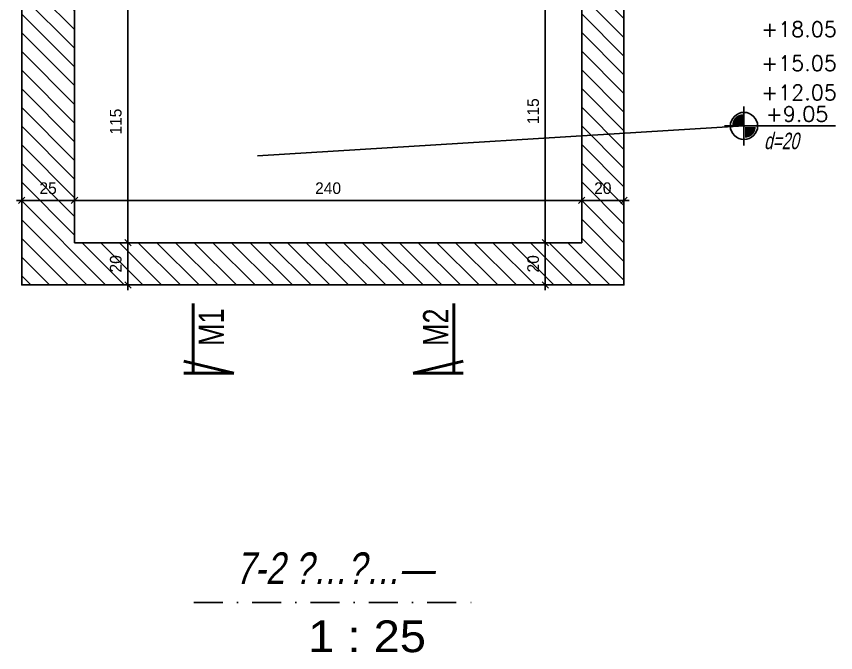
# Model space of a CAD drawing. Header units: inches. Extents: x -5298 to 11252, y 8210 to 22495.
# Drawn here: x 10037.1 to 10424.8, y 11489.6 to 11790.5 of the extents above; entities that cross this region are included whole.
import ezdxf
from ezdxf.enums import TextEntityAlignment as Align

# ---------------------------------------------------------------- set-up
doc = ezdxf.new("R2010")
doc.units = ezdxf.units.IN
doc.header["$LTSCALE"] = 55
doc.header["$MEASUREMENT"] = 0
doc.linetypes.add('DASHDOT2', pattern=[0.5, 0.25, -0.125, 0, -0.125])
doc.linetypes.add('DASHED2', pattern=[0.375, 0.25, -0.125])
doc.layers.get('Defpoints').update_dxf_attribs({"color": 40})
for name, color, linetype in [('BEAM', 3, 'Continuous'), ('D7', 2, 'Continuous'), ('dim-50-v', 2, 'Continuous'), ('ENG_beton nifsak', 4, 'Continuous'), ('ENG_beton ole', 3, 'DASHED2'), ('ENG_level', 1, 'DASHDOT2'), ('HATCH', 8, 'Continuous'), ('otm', 3, 'Continuous')]:
    doc.layers.add(name, color=color, linetype=linetype)
doc.layers.add('W', color=1, linetype='Continuous', lineweight=50)
doc.styles.add('AA', font='hebtxt', dxfattribs={"width": 0.8, "oblique": 8})
doc.styles.add('AD', font='oron')
doc.styles.add('HEBREW', font='hebtxt-weld.shx', dxfattribs={"width": 0.8, "oblique": 12})
doc.styles.add('HEBTXT', font='hebtxt-weld.shx')
doc.styles.add('ROMANS', font='romans')
doc.dimstyles.new('25', dxfattribs={"dimtxt": 5.5, "dimasz": 3, "dimexe": 3, "dimexo": 6, "dimgap": 3, "dimtad": 1, "dimdec": 0, "dimrnd": 0.5, "dimdsep": 46, "dimtxsty": 'HEBTXT', "dimblk1": 'OBLIQUE', "dimblk2": 'OBLIQUE', "dimsah": 1, "dimcen": 1, "dimdle": 2.5, "dimclre": 9, "dimclrt": 3, "dimadec": 0, "dimazin": 0, "dimtfac": 1, "dimtdec": 0, "dimtix": 1, "dimtmove": 2, "dimatfit": 3, "dimldrblk": 'OBLIQUE', "dimfxl": 1, "dimtolj": 1, "dimarcsym": 0})

# ---------------------------------------------------------------- blocks, each defined once
blk = doc.blocks.new('_OBLIQUE')
at = {"color": 0, "linetype": 'ByBlock'}
blk.add_line((-0.5, -0.5), (0.5, 0.5), dxfattribs=at)
blk = doc.blocks.new('*D256')
at = {"layer": 'Defpoints', "color": 0, "linetype": 'Continuous', "transparency": 16777216}
for p in [(10324.61, 11703.49), (10304.61, 11683.49), (10324.61, 11683.49, 0)]:
    blk.add_point(p, dxfattribs=at)
at = {"layer": 'dim-50-v', "color": 0, "linetype": 'Continuous', "lineweight": -2, "transparency": 16777216}
blk.add_line((10302.11, 11703.49), (10327.11, 11703.49), dxfattribs=at)
at = {"layer": 'dim-50-v', "color": 9, "linetype": 'Continuous', "lineweight": -2, "transparency": 16777216}
for p, q in [((10304.61, 11689.49), (10304.61, 11706.49)), ((10324.61, 11689.49), (10324.61, 11706.49))]:
    blk.add_line(p, q, dxfattribs=at)
at = {"layer": 'dim-50-v', "color": 0, "linetype": 'Continuous', "lineweight": -2, "transparency": 16777216, "xscale": 3, "yscale": 3, "zscale": 3, "rotation": 180}
blk.add_blockref('_OBLIQUE', (10304.61, 11703.49), dxfattribs=at)
at = {"layer": 'dim-50-v', "color": 0, "linetype": 'Continuous', "lineweight": -2, "transparency": 16777216, "xscale": 3, "yscale": 3, "zscale": 3}
blk.add_blockref('_OBLIQUE', (10324.61, 11703.49), dxfattribs=at)
at = {"layer": 'dim-50-v', "color": 3, "linetype": 'Continuous', "transparency": 16777216, "insert": (10314.61, 11709.24), "char_height": 5.5, "attachment_point": 5, "style": 'HEBTXT'}
blk.add_mtext('\\A1;20', dxfattribs=at)
blk = doc.blocks.new('*D257')
at = {"layer": 'Defpoints', "color": 0, "linetype": 'Continuous', "transparency": 16777216}
for p in [(10304.61, 11703.49), (10064.61, 11683.5, 0), (10304.61, 11683.49, 0)]:
    blk.add_point(p, dxfattribs=at)
at = {"layer": 'dim-50-v', "color": 0, "linetype": 'Continuous', "lineweight": -2, "transparency": 16777216}
blk.add_line((10062.11, 11703.49), (10307.11, 11703.49), dxfattribs=at)
at = {"layer": 'dim-50-v', "color": 9, "linetype": 'Continuous', "lineweight": -2, "transparency": 16777216}
for p, q in [((10064.61, 11689.5), (10064.61, 11706.49)), ((10304.61, 11689.49), (10304.61, 11706.49))]:
    blk.add_line(p, q, dxfattribs=at)
at = {"layer": 'dim-50-v', "color": 0, "linetype": 'Continuous', "lineweight": -2, "transparency": 16777216, "xscale": 3, "yscale": 3, "zscale": 3, "rotation": 180}
blk.add_blockref('_OBLIQUE', (10064.61, 11703.49), dxfattribs=at)
at = {"layer": 'dim-50-v', "color": 0, "linetype": 'Continuous', "lineweight": -2, "transparency": 16777216, "xscale": 3, "yscale": 3, "zscale": 3}
blk.add_blockref('_OBLIQUE', (10304.61, 11703.49), dxfattribs=at)
at = {"layer": 'dim-50-v', "color": 3, "linetype": 'Continuous', "transparency": 16777216, "insert": (10184.61, 11709.24), "char_height": 5.5, "attachment_point": 5, "style": 'HEBTXT'}
blk.add_mtext('\\A1;240', dxfattribs=at)
blk = doc.blocks.new('*D260')
at = {"layer": 'Defpoints', "color": 0, "linetype": 'Continuous', "transparency": 16777216}
for p in [(10287.4, 11797.99, 0), (10287.4, 11683.5), (10300.32, 11683.5, 0)]:
    blk.add_point(p, dxfattribs=at)
at = {"layer": 'dim-50-v', "color": 0, "linetype": 'Continuous', "lineweight": -2, "transparency": 16777216}
blk.add_line((10287.4, 11800.49), (10287.4, 11681), dxfattribs=at)
at = {"layer": 'dim-50-v', "color": 9, "linetype": 'Continuous', "lineweight": -2, "transparency": 16777216}
for p, q in [((10293.4, 11797.99), (10290.4, 11797.99)), ((10294.32, 11683.5), (10284.4, 11683.5))]:
    blk.add_line(p, q, dxfattribs=at)
at = {"layer": 'dim-50-v', "color": 0, "linetype": 'Continuous', "lineweight": -2, "transparency": 16777216, "xscale": 3, "yscale": 3, "zscale": 3}
for p, rotation in [((10287.4, 11797.99), 90), ((10287.4, 11683.5), 270)]:
    blk.add_blockref('_OBLIQUE', p, dxfattribs=dict(at, rotation=rotation))
at = {"layer": 'dim-50-v', "color": 3, "linetype": 'Continuous', "transparency": 16777216, "insert": (10281.65, 11745.64), "char_height": 5.5, "attachment_point": 5, "rotation": 90, "style": 'HEBTXT'}
blk.add_mtext('\\A1;115', dxfattribs=at)
blk = doc.blocks.new('*D263')
at = {"layer": 'Defpoints', "color": 0, "linetype": 'Continuous', "transparency": 16777216}
for p in [(10089.9, 11797.99, 0), (10089.9, 11683.5), (10102.82, 11683.5, 0)]:
    blk.add_point(p, dxfattribs=at)
at = {"layer": 'dim-50-v', "color": 0, "linetype": 'Continuous', "lineweight": -2, "transparency": 16777216}
blk.add_line((10089.9, 11800.49), (10089.9, 11681), dxfattribs=at)
at = {"layer": 'dim-50-v', "color": 9, "linetype": 'Continuous', "lineweight": -2, "transparency": 16777216}
for p, q in [((10095.9, 11797.99), (10092.9, 11797.99)), ((10096.82, 11683.5), (10086.9, 11683.5))]:
    blk.add_line(p, q, dxfattribs=at)
at = {"layer": 'dim-50-v', "color": 0, "linetype": 'Continuous', "lineweight": -2, "transparency": 16777216, "xscale": 3, "yscale": 3, "zscale": 3}
for p, rotation in [((10089.9, 11797.99), 90), ((10089.9, 11683.5), 270)]:
    blk.add_blockref('_OBLIQUE', p, dxfattribs=dict(at, rotation=rotation))
at = {"layer": 'dim-50-v', "color": 3, "linetype": 'Continuous', "transparency": 16777216, "insert": (10084.15, 11740.74), "char_height": 5.5, "attachment_point": 5, "rotation": 90, "style": 'HEBTXT'}
blk.add_mtext('\\A1;115', dxfattribs=at)
blk = doc.blocks.new('*D269')
at = {"layer": 'Defpoints', "color": 0, "linetype": 'Continuous', "transparency": 16777216}
for p in [(10102.82, 11683.5, 0), (10089.9, 11663.49), (10089.9, 11663.49)]:
    blk.add_point(p, dxfattribs=at)
at = {"layer": 'dim-50-v', "color": 0, "linetype": 'Continuous', "lineweight": -2, "transparency": 16777216}
blk.add_line((10089.9, 11686), (10089.9, 11660.99), dxfattribs=at)
at = {"layer": 'dim-50-v', "color": 9, "linetype": 'Continuous', "lineweight": -2, "transparency": 16777216}
for p, q in [((10096.82, 11683.5), (10086.9, 11683.5)), ((10083.9, 11663.49), (10086.9, 11663.49))]:
    blk.add_line(p, q, dxfattribs=at)
at = {"layer": 'dim-50-v', "color": 0, "linetype": 'Continuous', "lineweight": -2, "transparency": 16777216, "xscale": 3, "yscale": 3, "zscale": 3}
for p, rotation in [((10089.9, 11683.5), 90), ((10089.9, 11663.49), 270)]:
    blk.add_blockref('_OBLIQUE', p, dxfattribs=dict(at, rotation=rotation))
at = {"layer": 'dim-50-v', "color": 3, "linetype": 'Continuous', "transparency": 16777216, "insert": (10084.15, 11673.49), "char_height": 5.5, "attachment_point": 5, "rotation": 90, "style": 'HEBTXT'}
blk.add_mtext('\\A1;20', dxfattribs=at)
blk = doc.blocks.new('*D271')
at = {"layer": 'Defpoints', "color": 0, "linetype": 'Continuous', "transparency": 16777216}
for p in [(10300.32, 11683.5, 0), (10287.4, 11663.49), (10288.53, 11663.49, 0)]:
    blk.add_point(p, dxfattribs=at)
at = {"layer": 'dim-50-v', "color": 0, "linetype": 'Continuous', "lineweight": -2, "transparency": 16777216}
blk.add_line((10287.4, 11686), (10287.4, 11660.99), dxfattribs=at)
at = {"layer": 'dim-50-v', "color": 9, "linetype": 'Continuous', "lineweight": -2, "transparency": 16777216}
for p, q in [((10294.32, 11683.5), (10284.4, 11683.5)), ((10282.53, 11663.49), (10284.4, 11663.49))]:
    blk.add_line(p, q, dxfattribs=at)
at = {"layer": 'dim-50-v', "color": 0, "linetype": 'Continuous', "lineweight": -2, "transparency": 16777216, "xscale": 3, "yscale": 3, "zscale": 3}
for p, rotation in [((10287.4, 11683.5), 90), ((10287.4, 11663.49), 270)]:
    blk.add_blockref('_OBLIQUE', p, dxfattribs=dict(at, rotation=rotation))
at = {"layer": 'dim-50-v', "color": 3, "linetype": 'Continuous', "transparency": 16777216, "insert": (10281.65, 11673.49), "char_height": 5.5, "attachment_point": 5, "rotation": 90, "style": 'HEBTXT'}
blk.add_mtext('\\A1;20', dxfattribs=at)
blk = doc.blocks.new('PL')
at = {"linetype": 'ByBlock'}
for p, q in [((0, -0.258), (0, 0.258)), ((-0.258, 0), (1.204, 0))]:
    blk.add_line(p, q, dxfattribs=at)
at = {"color": 4, "const_width": 0.14}
for points in [[(-0.014, 0.084, 0.414214), (-0.084, 0.014, 1)], [(0.014, -0.084, 0.414214), (0.084, -0.014, 1)]]:
    blk.add_lwpolyline(points, format="xyb", dxfattribs=at)
at = {"linetype": 'ByBlock'}
blk.add_circle((0, 0), 0.179, dxfattribs=at)
at = {"style": 'ROMANS'}
blk.add_attdef('LEVEL', text='', height=0.2, dxfattribs=at).set_placement((0.698, 0.157), align=Align.MIDDLE)
blk = doc.blocks.new('*D423')
at = {"layer": 'Defpoints', "color": 0, "linetype": 'Continuous', "transparency": 16777216}
for p in [(10039.61, 11705.01, 0), (10039.61, 11703.49), (10064.61, 11683.5, 0)]:
    blk.add_point(p, dxfattribs=at)
at = {"layer": 'dim-50-v', "color": 0, "linetype": 'Continuous', "lineweight": -2, "transparency": 16777216}
blk.add_line((10067.11, 11703.49), (10037.11, 11703.49), dxfattribs=at)
at = {"layer": 'dim-50-v', "color": 9, "linetype": 'Continuous', "lineweight": -2, "transparency": 16777216}
for p, q in [((10064.61, 11689.5), (10064.61, 11706.49)), ((10039.61, 11699.01), (10039.61, 11700.49))]:
    blk.add_line(p, q, dxfattribs=at)
at = {"layer": 'dim-50-v', "color": 0, "linetype": 'Continuous', "lineweight": -2, "transparency": 16777216, "xscale": 3, "yscale": 3, "zscale": 3, "rotation": 180}
blk.add_blockref('_OBLIQUE', (10039.61, 11703.49), dxfattribs=at)
at = {"layer": 'dim-50-v', "color": 0, "linetype": 'Continuous', "lineweight": -2, "transparency": 16777216, "xscale": 3, "yscale": 3, "zscale": 3}
blk.add_blockref('_OBLIQUE', (10064.61, 11703.49), dxfattribs=at)
at = {"layer": 'dim-50-v', "color": 3, "linetype": 'Continuous', "transparency": 16777216, "insert": (10052.11, 11709.24), "char_height": 5.5, "attachment_point": 5, "style": 'HEBTXT'}
blk.add_mtext('\\A1;25', dxfattribs=at)

msp = doc.modelspace()

# ---------------------------------------------------------------- hatches: boundary and pattern name
at = {"layer": 'HATCH', "linetype": 'Continuous', "transparency": 33554687}
h = msp.add_hatch(dxfattribs=at)
h.set_pattern_fill('ANSI31', color=256, scale=50, angle=450)
h.set_pattern_definition([(135, (-1177.5515, 98.4975), (-4.4194174, -4.4194174), [])])
h.paths.add_polyline_path([(10324.61, 12193.49), (10039.61, 12193.49), (10039.61, 11663.49), (10324.61, 11663.49), (10324.61, 12073.49), (10304.61, 12073.49), (10304.61, 12026.99), (10305.58, 12026.99), (10304.61, 11794.09), (10304.61, 11683.49), (10064.61, 11683.49), (10064.61, 12173.49), (10304.61, 12173.49), (10304.61, 12163.49), (10324.61, 12163.49)])

# ---------------------------------------------------------------- linework, layer by layer
at = {"layer": 'BEAM', "color": 2, "linetype": 'Continuous', "elevation": 0}
msp.add_lwpolyline([(10381.41, 11738.69), (10151.16, 11724.56)], dxfattribs=at)
at = {"layer": 'ENG_beton nifsak', "ltscale": 5, "elevation": 0}
msp.add_lwpolyline([(10324.61, 12163.49), (10304.61, 12163.49), (10304.61, 12173.49), (10064.61, 12173.49), (10064.61, 11683.49), (10304.61, 11683.49), (10304.61, 12073.49), (10324.61, 12073.49), (10324.61, 11663.49), (10039.61, 11663.49), (10039.61, 12193.49), (10324.61, 12193.49)], close=True, dxfattribs=at)
at = {"layer": 'ENG_beton ole', "ltscale": 2}
for p, q in [((10039.61, 12193.49, 0), (10039.61, 11663.49, 0)), ((10064.61, 12173.49, 0), (10064.61, 11683.49, 0)), ((10064.61, 12173.49, 0), (10064.61, 11683.49, 0)), ((10304.61, 12073.49, 0), (10304.61, 11683.49, 0)), ((10324.61, 12073.49, 0), (10324.61, 11663.49, 0)), ((10304.61, 11683.49, 0), (10064.61, 11683.49, 0)), ((10039.61, 11663.49, 0), (10324.61, 11663.49, 0))]:
    msp.add_line(p, q, dxfattribs=at)
at = {"layer": 'ENG_level', "color": 1}
msp.add_line((10121.11, 11513.24, 0), (10257.37, 11513.24, 0), dxfattribs=at)
at = {"layer": 'W'}
for p, q in [((10120.74, 11654.73, 0), (10120.74, 11621.84, 0)), ((10244.1, 11654.73, 0), (10244.1, 11621.84, 0)), ((10140.04, 11621.84, 0), (10116.37, 11627.44, 0)), ((10224.8, 11621.84, 0), (10248.47, 11627.44, 0)), ((10116.37, 11621.84, 0), (10140.04, 11621.84, 0)), ((10248.47, 11621.84, 0), (10224.8, 11621.84, 0))]:
    msp.add_line(p, q, dxfattribs=at)

# ---------------------------------------------------------------- block references
at = {"layer": 'D7', "xscale": 36, "yscale": 36, "zscale": 36}
msp.add_blockref('PL', (10381.41, 11738.69, 0), dxfattribs=at).add_auto_attribs({'LEVEL': '+9.05'})

# ---------------------------------------------------------------- texts
at = {"layer": 'D7', "style": 'AA', "oblique": 12, "width": 0.7}
msp.add_text('d=20', height=7.8, dxfattribs=at).set_placement((10390.94, 11727.72, 0))
at = {"layer": 'ENG_level', "style": 'HEBREW', "oblique": 12, "width": 0.8}
msp.add_text('7-2 %%154…%%142…—', height=15, dxfattribs=at).set_placement((10234.42, 11522.02, 0), align=Align.RIGHT)
at = {"layer": 'ENG_level', "color": 1, "style": 'HEBTXT', "width": 1.11}
msp.add_text('1 : 25', height=15, rotation=360, dxfattribs=at).set_placement((10203.07, 11497.33, 0), align=Align.MIDDLE)
at = {"layer": 'otm', "color": 1, "style": 'ROMANS'}
for s, p in [('+18.05', (10389.55, 11780.85, 0)), ('+15.05', (10389.55, 11764.79, 0)), ('+12.05', (10389.55, 11750.93, 0))]:
    msp.add_text(s, height=7.2, dxfattribs=at).set_placement(p)
at = {"layer": 'W', "style": 'AD', "width": 0.8}
for s, p in [('M1', (10135.28, 11634.61, 0)), ('M2', (10241.51, 11634.61, 0))]:
    msp.add_text(s, height=11.953, rotation=90, dxfattribs=at).set_placement(p)

# ---------------------------------------------------------------- dimensions: what is measured, and where the dimension line sits
at = {"layer": 'dim-50-v', "linetype": 'Continuous'}
for base, p1, p2, angle, picture, middle in [((10089.9, 11683.5, 0), (10089.9, 11797.99, 0), (10102.82, 11683.5, 0), 90, '*D263', (10084.15, 11740.74, 0)), ((10039.61, 11703.49), (10064.61, 11683.5, 0), (10039.61, 11705.01, 0), 180, '*D423', (10052.11, 11709.24)), ((10304.61, 11703.49, 0), (10064.61, 11683.5, 0), (10304.61, 11683.49, 0), 180, '*D257', (10184.61, 11709.24, 0)), ((10324.61, 11703.49, 0), (10304.61, 11683.49, 0), (10324.61, 11683.49, 0), 180, '*D256', (10314.61, 11709.24, 0)), ((10089.9, 11663.49, 0), (10102.82, 11683.5, 0), (10089.9, 11663.49, 0), 90, '*D269', (10084.15, 11673.49, 0)), ((10287.4, 11663.49, 0), (10300.32, 11683.5, 0), (10288.53, 11663.49), 90, '*D271', (10281.65, 11673.49, 0))]:
    dim = msp.add_linear_dim(base=base, p1=p1, p2=p2, angle=angle, dimstyle='25', dxfattribs=at)
    dim.commit()
    dim.dimension.update_dxf_attribs({"geometry": picture, "text_midpoint": middle})
dim = msp.add_linear_dim(base=(10287.4, 11683.5, 0), p1=(10287.4, 11797.99, 0), p2=(10300.32, 11683.5, 0), angle=90, dimstyle='25', dxfattribs=at)
dim.commit()
dim.dimension.update_dxf_attribs({"geometry": '*D260', "text_midpoint": (10281.65, 11745.64, 0), "dimtype": 160})

doc.saveas('drawing.dxf')
